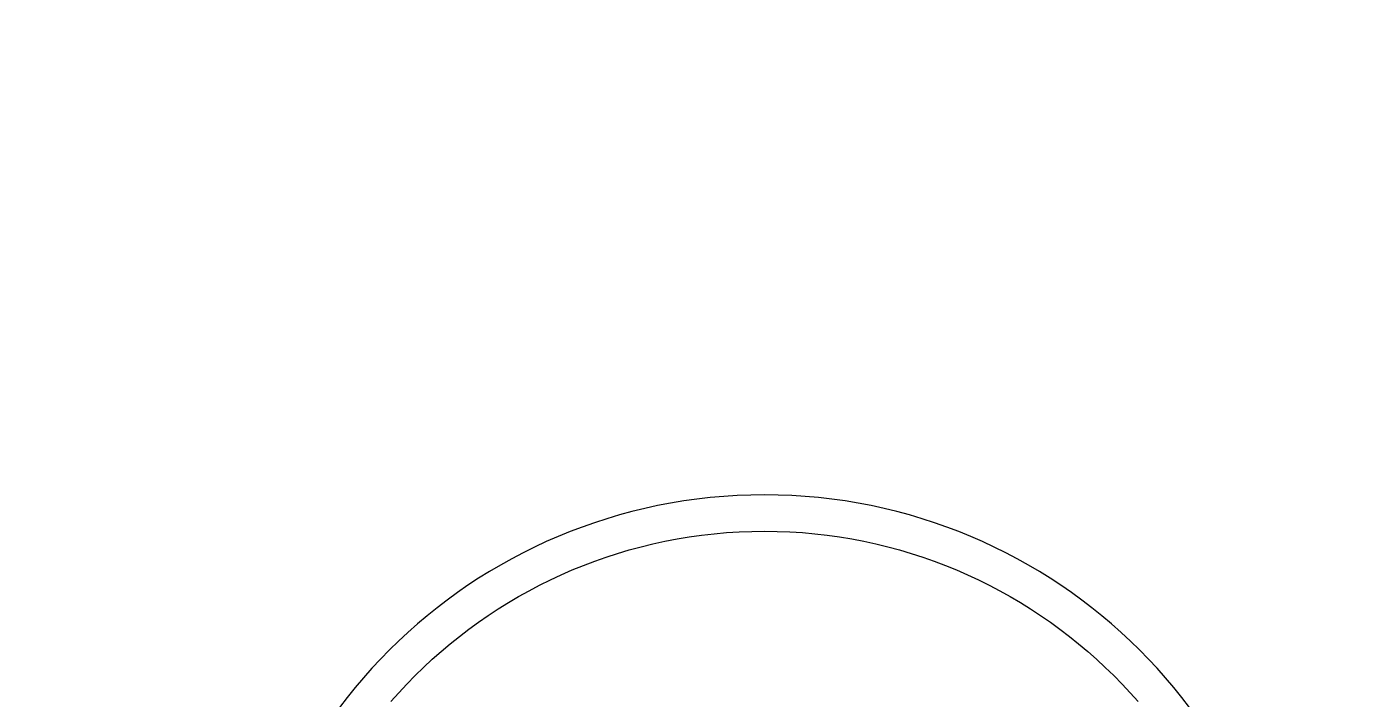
# Model space of a CAD drawing. Header units: millimetres. Extents: x -219 to 4970, y -9 to 3393.
# Drawn here: x 498 to 566.3, y 3085.6 to 3119.8 of the extents above; entities that cross this region are included whole.
import ezdxf

# ---------------------------------------------------------------- set-up
doc = ezdxf.new("R2010")
doc.units = ezdxf.units.MM
doc.layers.add('ZANO_R', color=7, linetype='Continuous', lineweight=0)
doc.layers.add('ZANO_W', color=1, linetype='Continuous', lineweight=0)
doc.styles.add('Arial', font='arial.ttf')
doc.styles.get("Standard").update_dxf_attribs({"font": 'ARIALUNI.TTF'})
doc.dimstyles.new('pl i ang', dxfattribs={"dimtxt": 50, "dimasz": 50, "dimexe": 1.25, "dimexo": 0.625, "dimgap": 10, "dimtad": 1, "dimtoh": 1, "dimtxsty": 'Standard', "dimcen": 2.5, "dimclrd": 1, "dimclre": 1, "dimclrt": 1, "dimadec": 0, "dimazin": 0, "dimtfac": 1, "dimtmove": 0, "dimatfit": 3, "dimfxl": 1, "dimarcsym": 1})

# ---------------------------------------------------------------- blocks, each defined once
blk = doc.blocks.new('*D480')
at = {"layer": 'ZANO_W', "color": 1, "lineweight": -2}
blk.add_arc((3941.475, 2679.364), 150.809, 99.55169, 164.75824, dxfattribs=at)
at = {"layer": 'ZANO_W', "color": 1}
for points in [[(3916.675, 2821.419), (3916.226, 2834.745), (3956.428, 2829.43)], [(3789.363, 2719.894), (3802.578, 2718.126), (3790.666, 2679.364)]]:
    blk.add_solid(points, dxfattribs=at)
at = {"layer": 'ZANO_W', "color": 1, "insert": (3819.669, 2813.909), "char_height": 40, "attachment_point": 5, "rotation": 42.15496, "style": 'Arial'}
blk.add_mtext('96%%d', dxfattribs=at)

msp = doc.modelspace()

# ---------------------------------------------------------------- linework, layer by layer
at = {"layer": 'ZANO_R'}
for p, q in [((530.745, 3095.544), (530.083, 3095.418)), ((531.411, 3095.655), (530.745, 3095.544)), ((532.084, 3095.749), (531.411, 3095.655)), ((532.761, 3095.826), (532.084, 3095.749)), ((533.444, 3095.887), (532.761, 3095.826)), ((534.131, 3095.93), (533.444, 3095.887)), ((534.822, 3095.957), (534.131, 3095.93)), ((535.518, 3095.965), (534.822, 3095.957)), ((536.214, 3095.957), (535.518, 3095.965)), ((536.905, 3095.93), (536.214, 3095.957)), ((537.592, 3095.887), (536.905, 3095.93)), ((538.275, 3095.826), (537.592, 3095.887)), ((538.952, 3095.749), (538.275, 3095.826)), ((539.624, 3095.655), (538.952, 3095.749)), ((540.291, 3095.544), (539.624, 3095.655)), ((540.953, 3095.418), (540.291, 3095.544)), ((528.134, 3094.943), (527.497, 3094.753)), ((528.778, 3095.117), (528.134, 3094.943)), ((529.427, 3095.275), (528.778, 3095.117)), ((530.083, 3095.418), (529.427, 3095.275)), ((541.608, 3095.275), (540.953, 3095.418)), ((542.258, 3095.117), (541.608, 3095.275)), ((542.901, 3094.943), (542.258, 3095.117)), ((543.538, 3094.753), (542.901, 3094.943)), ((526.244, 3094.329), (525.627, 3094.095)), ((526.867, 3094.549), (526.244, 3094.329)), ((527.497, 3094.753), (526.867, 3094.549)), ((544.169, 3094.549), (543.538, 3094.753)), ((544.792, 3094.329), (544.169, 3094.549)), ((545.409, 3094.095), (544.792, 3094.329)), ((524.416, 3093.584), (523.822, 3093.307)), ((525.018, 3093.847), (524.416, 3093.584)), ((525.627, 3094.095), (525.018, 3093.847)), ((529.241, 3093.326), (529.846, 3093.474)), ((529.846, 3093.474), (530.456, 3093.607)), ((530.456, 3093.607), (531.072, 3093.725)), ((531.072, 3093.725), (531.694, 3093.828)), ((531.694, 3093.828), (532.32, 3093.915)), ((532.32, 3093.915), (532.951, 3093.987)), ((532.951, 3093.987), (533.586, 3094.044)), ((533.586, 3094.044), (534.226, 3094.084)), ((534.226, 3094.084), (534.87, 3094.109)), ((534.87, 3094.109), (535.518, 3094.117)), ((535.518, 3094.117), (536.166, 3094.109)), ((536.166, 3094.109), (536.81, 3094.084)), ((536.81, 3094.084), (537.45, 3094.044)), ((537.45, 3094.044), (538.085, 3093.987)), ((538.085, 3093.987), (538.716, 3093.915)), ((538.716, 3093.915), (539.342, 3093.828)), ((539.342, 3093.828), (539.964, 3093.725)), ((539.964, 3093.725), (540.579, 3093.607)), ((540.579, 3093.607), (541.19, 3093.474)), ((541.19, 3093.474), (541.795, 3093.326)), ((546.018, 3093.847), (545.409, 3094.095)), ((546.619, 3093.584), (546.018, 3093.847)), ((547.213, 3093.307), (546.619, 3093.584)), ((523.236, 3093.016), (522.658, 3092.712)), ((523.822, 3093.307), (523.236, 3093.016)), ((526.881, 3092.593), (527.461, 3092.798)), ((527.461, 3092.798), (528.048, 3092.988)), ((528.048, 3092.988), (528.642, 3093.164)), ((528.642, 3093.164), (529.241, 3093.326)), ((541.795, 3093.326), (542.394, 3093.164)), ((542.394, 3093.164), (542.987, 3092.988)), ((542.987, 3092.988), (543.574, 3092.798)), ((543.574, 3092.798), (544.155, 3092.593)), ((547.799, 3093.016), (547.213, 3093.307)), ((548.377, 3092.712), (547.799, 3093.016)), ((522.088, 3092.394), (521.527, 3092.063)), ((522.658, 3092.712), (522.088, 3092.394)), ((525.179, 3091.899), (525.739, 3092.144)), ((525.739, 3092.144), (526.306, 3092.375)), ((526.306, 3092.375), (526.881, 3092.593)), ((544.155, 3092.593), (544.729, 3092.375)), ((544.729, 3092.375), (545.297, 3092.144)), ((545.297, 3092.144), (545.857, 3091.899)), ((548.947, 3092.394), (548.377, 3092.712)), ((549.508, 3092.063), (548.947, 3092.394)), ((520.975, 3091.719), (520.432, 3091.362)), ((521.527, 3092.063), (520.975, 3091.719)), ((524.08, 3091.37), (524.625, 3091.641)), ((524.625, 3091.641), (525.179, 3091.899)), ((545.857, 3091.899), (546.41, 3091.641)), ((546.41, 3091.641), (546.956, 3091.37)), ((550.06, 3091.719), (549.508, 3092.063)), ((550.604, 3091.362), (550.06, 3091.719)), ((519.898, 3090.993), (519.373, 3090.611)), ((520.432, 3091.362), (519.898, 3090.993)), ((522.488, 3090.483), (523.011, 3090.791)), ((523.011, 3090.791), (523.541, 3091.087)), ((523.541, 3091.087), (524.08, 3091.37)), ((546.956, 3091.37), (547.494, 3091.087)), ((547.494, 3091.087), (548.025, 3090.791)), ((548.025, 3090.791), (548.547, 3090.483)), ((551.138, 3090.993), (550.604, 3091.362)), ((551.662, 3090.611), (551.138, 3090.993)), ((518.858, 3090.217), (518.352, 3089.811)), ((519.373, 3090.611), (518.858, 3090.217)), ((521.468, 3089.83), (521.974, 3090.162)), ((521.974, 3090.162), (522.488, 3090.483)), ((548.547, 3090.483), (549.062, 3090.162)), ((549.062, 3090.162), (549.568, 3089.83)), ((552.178, 3090.217), (551.662, 3090.611)), ((552.683, 3089.811), (552.178, 3090.217)), ((517.857, 3089.394), (517.372, 3088.965)), ((518.352, 3089.811), (517.857, 3089.394)), ((520.482, 3089.13), (520.97, 3089.486)), ((520.97, 3089.486), (521.468, 3089.83)), ((549.568, 3089.83), (550.065, 3089.486)), ((550.065, 3089.486), (550.554, 3089.13)), ((553.178, 3089.394), (552.683, 3089.811)), ((553.663, 3088.965), (553.178, 3089.394)), ((517.372, 3088.965), (516.898, 3088.524)), ((519.531, 3088.385), (520.002, 3088.763)), ((520.002, 3088.763), (520.482, 3089.13)), ((550.554, 3089.13), (551.033, 3088.763)), ((551.033, 3088.763), (551.504, 3088.385)), ((554.137, 3088.524), (553.663, 3088.965)), ((516.434, 3088.073), (515.981, 3087.61)), ((516.898, 3088.524), (516.434, 3088.073)), ((518.618, 3087.597), (519.07, 3087.997)), ((519.07, 3087.997), (519.531, 3088.385)), ((551.504, 3088.385), (551.965, 3087.997)), ((551.965, 3087.997), (552.417, 3087.597)), ((554.601, 3088.073), (554.137, 3088.524)), ((555.054, 3087.61), (554.601, 3088.073)), ((515.981, 3087.61), (515.539, 3087.137)), ((518.177, 3087.187), (518.618, 3087.597)), ((552.417, 3087.597), (552.859, 3087.187)), ((555.496, 3087.137), (555.054, 3087.61)), ((515.109, 3086.654), (514.69, 3086.16)), ((515.539, 3087.137), (515.109, 3086.654)), ((517.323, 3086.336), (517.745, 3086.766)), ((517.745, 3086.766), (518.177, 3087.187)), ((552.859, 3087.187), (553.29, 3086.766)), ((553.29, 3086.766), (553.712, 3086.336)), ((555.926, 3086.654), (555.496, 3087.137)), ((556.345, 3086.16), (555.926, 3086.654)), ((514.69, 3086.16), (514.283, 3085.657)), ((516.911, 3085.895), (517.323, 3086.336)), ((553.712, 3086.336), (554.124, 3085.895)), ((556.752, 3085.657), (556.345, 3086.16)), ((514.283, 3085.657), (513.888, 3085.143)), ((516.51, 3085.445), (516.911, 3085.895)), ((554.124, 3085.895), (554.525, 3085.445)), ((557.147, 3085.143), (556.752, 3085.657))]:
    msp.add_line(p, q, dxfattribs=at)

# ---------------------------------------------------------------- dimensions: what is measured, and where the dimension line sits
at = {"layer": 'ZANO_W'}
dim = msp.add_angular_dim_2l(base=(3874.876, 2814.671), line1=((-70.179, 2679.364), (4806.115, 2679.364)), line2=((3941.541, 2680.022), (3985.358, 3119.784)), dimstyle='pl i ang', override={"dimtxt": 40, "dimasz": 40, "dimexe": 10, "dimexo": 10, "dimtoh": 0, "dimdec": 0, "dimtxsty": 'Arial', "dimtdec": 0, "dimtmove": 1}, dxfattribs=at)
dim.commit()
dim.dimension.update_dxf_attribs({"geometry": '*D480', "text_midpoint": (3819.669, 2813.909)})

doc.saveas('drawing.dxf')
